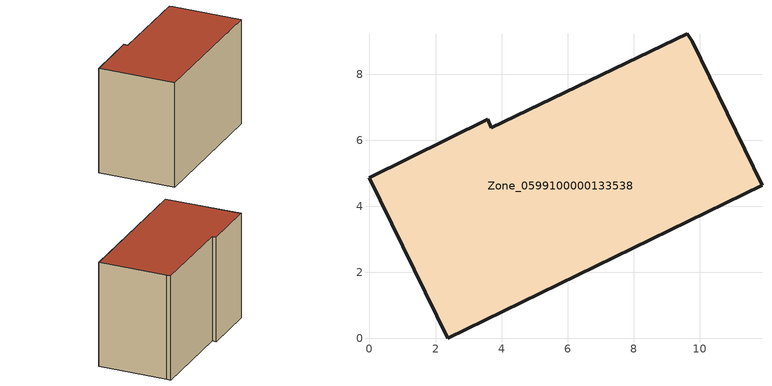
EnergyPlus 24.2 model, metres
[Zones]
Zone_0599100000133538
 floor ground (C_G): 2.37,0 0,4.87 3.58,6.64 3.69,6.38 9.62,9.23 9.77,8.99 11.88,4.64 z0
 wall outside (C_F): 0,4.87 2.37,0 11.88,4.64 9.77,8.99 9.62,9.23 3.69,6.38 3.58,6.64 0,4.87 z0:7.51
 roof outside (C_R): 9.77,8.99 9.62,9.23 3.69,6.38 3.58,6.64 0,4.87 2.37,0 11.88,4.64 z7.51
[BUILDING]
Pand.0599100000133538: North Axis=0; Terrain=City; Loads Convergence Tolerance Value=0.04; Temperature Convergence Tolerance Value=0.4; Solar Distribution=FullExterior; Maximum Number of Warmup Days=25; Minimum Number of Warmup Days=1
[Site:Location]
Rotterdam.The.Hague.AP_ZH_NLD Design_Conditions: Latitude=51.96; Longitude=4.45; Time Zone=1; Elevation=-4.5
[SITE:GROUNDTEMPERATURE:BUILDINGSURFACE]
18, 18, 18, 18, 18, 18, 18, 18, 18, 18, 18, 18
[MATERIAL] Thermal Absorptance=0.9; Solar Absorptance=0.7; Visible Absorptance=0.7
Name | Roughness | Thickness | Conductivity | Density | Specific Heat
G.TI.1975-1991 | MediumSmooth | 0.15 | 0.288461 | 540 | 1210
F.TI.1975-1991 | Rough | 0.3 | 0.230769 | 1920 | 840
R.TI.1975-1991 | MediumRough | 0.2 | 0.153846 | 1500 | 1000
[CONSTRUCTION]
C_G: G.TI.1975-1991
C_F: F.TI.1975-1991
C_R: R.TI.1975-1991
[ZONE]
Zone_0599100000133538: Type=1; Multiplier=1; Ceiling Height=Autocalculate; Volume=Autocalculate; Floor Area=autocalculate; Part of Total Floor Area=Yes
[ZONEINFILTRATION:DESIGNFLOWRATE]
Infil_Zone_0599100000133538: Zone or ZoneList or Space or SpaceList=Zone_0599100000133538; Schedule=AlwaysOn; Design Flow Rate Calculation Method=Flow/Area; Flow Rate per Floor Area=0.003; Constant Term Coefficient=1; Temperature Term Coefficient=0; Velocity Term Coefficient=0; Velocity Squared Term Coefficient=0
[HVACTEMPLATE:ZONE:IDEALLOADSAIRSYSTEM]
Zone_0599100000133538: Maximum Heating Supply Air Temperature=50; Minimum Cooling Supply Air Temperature=13; Maximum Heating Supply Air Humidity Ratio=0.0156; Minimum Cooling Supply Air Humidity Ratio=0.0077; Heating Limit=NoLimit; Cooling Limit=NoLimit; Dehumidification Control Type=ConstantSensibleHeatRatio; Cooling Sensible Heat Ratio=0.7; Dehumidification Setpoint=60; Humidification Control Type=None; Humidification Setpoint=30; Outdoor Air Method=None; Outdoor Air Flow Rate per Person=0.00944; Outdoor Air Flow Rate per Zone Floor Area=0; Outdoor Air Flow Rate per Zone=0; Demand Controlled Ventilation Type=None; Outdoor Air Economizer Type=NoEconomizer; Heat Recovery Type=None; Sensible Heat Recovery Effectiveness=0.7; Latent Heat Recovery Effectiveness=0.65
[ZONECONTROL:THERMOSTAT]
ThermostatControl_Zone_0599100000133538: Zone or ZoneList=Zone_0599100000133538; Control Type Schedule=DualSetpointControlType; Control 1=Thermostat_Zone_0599100000133538; Temperature Difference Between Cutout And Setpoint=0
[THERMOSTATSETPOINT:DUALSETPOINT]
Thermostat_Zone_0599100000133538: Heating Setpoint Temperature Schedule=HeatingSetpoint_Zone_0599100000133538; Cooling Setpoint Temperature Schedule=CoolingSetpoint_Zone_0599100000133538
[SCHEDULE:COMPACT]
HeatingSetpoint_Zone_0599100000133538: Through: 12/31, For: AllDays, Until: 24:00, 21
CoolingSetpoint_Zone_0599100000133538: Through: 12/31, For: AllDays, Until: 24:00, 24
DualSetpointControlType: Through: 12/31, For: AllDays, Until: 24:00, 4
AlwaysOn: Through: 12/31, For: AllDays, Until: 24:00, 1
